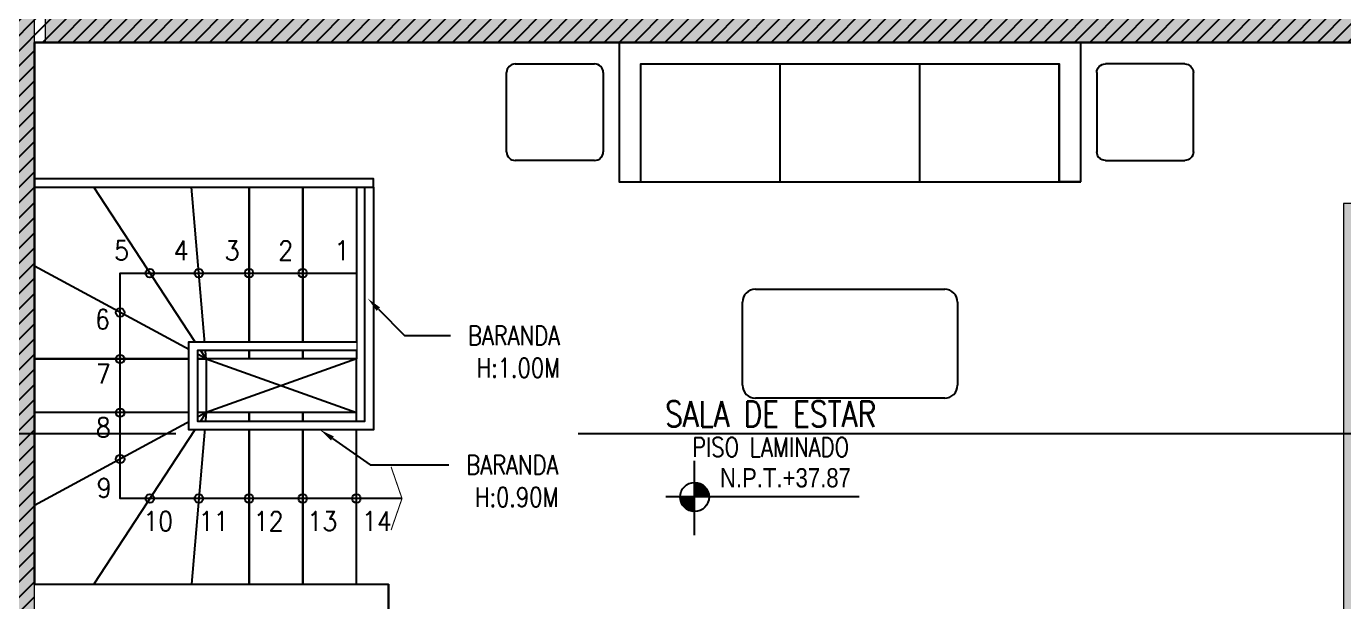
# Model space of a CAD drawing. Header units: millimetres. Extents: x 98 to 155, y -181 to 127.
# Drawn here: x 112.1 to 118.24, y -124.28 to -121.6 of the extents above; entities that cross this region are included whole.
import ezdxf
from ezdxf import colors
from ezdxf.entities.mleader import LeaderData, LeaderLine
from ezdxf.enums import TextEntityAlignment as Align
from ezdxf.math import Vec2, Vec3

# ---------------------------------------------------------------- set-up
doc = ezdxf.new("R2010")
doc.units = ezdxf.units.MM
doc.header["$LTSCALE"] = 15
doc.set_wipeout_variables(frame=1)
doc.linetypes.add('CENTER', pattern=[2, 1.25, -0.25, 0.25, -0.25])
doc.linetypes.add('HIDDEN2', pattern=[0.1875, 0.125, -0.0625])
doc.layers.get('0').update_dxf_attribs({"color": 250})
for name, color, linetype in [('A-BARANDAS', 250, 'Continuous'), ('A-CORTE', 250, 'CENTER'), ('A-LINEAS', 250, 'Continuous'), ('A-MOBILIARIO', 250, 'Continuous'), ('A-MURO BAJO', 250, 'Continuous'), ('A-NIVELES-NPT', 252, 'Continuous'), ('A-NUMERACIONDEP', 251, 'Continuous'), ('A-PROYECCIONES INT.', 250, 'HIDDEN2'), ('A-TEXTO-ACABADO PISO', 250, 'Continuous'), ('A_30_Equipamiento', 250, 'Continuous'), ('A_50_TextoAmbiente', 252, 'Continuous'), ('A_50_TextoIndicaciones', 250, 'Continuous'), ('A_60_HatchEstructuras', 250, 'Continuous'), ('MURO CF 60', 250, 'Continuous')]:
    doc.layers.add(name, color=color, linetype=linetype)
doc.layers.add('A-MUROS', color=252, linetype='Continuous', lineweight=30)
doc.layers.add('A_20_Estructuras', color=250, linetype='Continuous', lineweight=18)
doc.styles.add('R80', font='ARIALN.TTF', dxfattribs={"height": 2.03})
doc.styles.add('ROMANS', font='romans.shx', dxfattribs={"width": 0.8})
doc.styles.add('TXT_COTAS', font='romans.shx', dxfattribs={"width": 0.8})
pattern_1 = [(45, (128.67208, -47.197194), (-0.03535534, 0.03535534), [])]

# ---------------------------------------------------------------- blocks, each defined once
blk = doc.blocks.new('EF-AZ')
at = {"layer": 'A_60_HatchEstructuras'}
h = blk.add_hatch(color=256, dxfattribs=at)
h.dxf.hatch_style = 1
h.paths.add_polyline_path([(3.35, 1.05), (1.75, 1.05), (1.75, 0.85), (3.35, 0.85)])
h.paths.add_polyline_path([(7.35, -2.55), (0.15, -2.55), (0.15, -0.15), (1.9, -0.15), (1.9, 0), (0, 0), (0, -5.25), (1.9, -5.25), (1.9, -5.1), (0.15, -5.1), (0.15, -2.7), (7.35, -2.7)])
h.paths.add_polyline_path([(3.35, -6.1), (1.75, -6.1), (1.75, -6.3), (3.35, -6.3)])
h.paths.add_polyline_path([(7.55, 1.0001), (7.4, 1.0001), (7.4, -1), (5.75, -1), (5.75, -1.6491), (5.9001, -1.6491), (5.9001, -1.15), (7.4, -1.15), (7.4, -4.1), (5.9001, -4.1), (5.9001, -3.6009), (5.75, -3.6009), (5.75, -4.25), (7.4, -4.25), (7.4, -6.2501), (7.55, -6.2501)])
h.paths.add_polyline_path([(16.35, -1.15), (13.85, -1.15), (13.85, 1.0001), (13.65, 1.0001), (13.65, -1.8), (13.85, -1.8), (13.85, -1.3), (16.25, -1.3), (16.25, -2.55), (7.6, -2.55), (7.6, -2.7), (16.25, -2.7), (16.25, -3.95), (13.85, -3.95), (13.85, -3.45), (13.65, -3.45), (13.65, -6.2501), (13.85, -6.2501), (13.85, -4.1), (16.35, -4.1)])
at = {"layer": 'A_20_Estructuras'}
for points in [[(7.55, 1.0001), (7.4, 1.0001), (7.4, -1), (5.75, -1), (5.75, -1.6491), (5.9001, -1.6491), (5.9001, -1.15), (7.4, -1.15), (7.4, -4.1), (5.9001, -4.1), (5.9001, -3.6009), (5.75, -3.6009), (5.75, -4.25), (7.4, -4.25), (7.4, -6.2501), (7.55, -6.2501)], [(16.35, -1.15), (13.85, -1.15), (13.85, 1.0001), (13.65, 1.0001), (13.65, -1.8), (13.85, -1.8), (13.85, -1.3), (16.25, -1.3), (16.25, -2.55), (7.6, -2.55), (7.6, -2.7), (16.25, -2.7), (16.25, -3.95), (13.85, -3.95), (13.85, -3.45), (13.65, -3.45), (13.65, -6.2501), (13.85, -6.2501), (13.85, -4.1), (16.35, -4.1)]]:
    blk.add_lwpolyline(points, close=True, dxfattribs=at)
blk = doc.blocks.new('_Dot')
at = {"color": 0, "linetype": 'ByBlock', "lineweight": -2}
blk.add_line((-0.5, 0), (-1, 0), dxfattribs=at)
at = {"color": 0, "linetype": 'ByBlock', "const_width": 0.5}
blk.add_lwpolyline([(-0.25, 0, 1), (0.25, 0, 1)], format="xyb", close=True, dxfattribs=at)
blk = doc.blocks.new('SIM NIVEL PLANTA')
at = {"linetype": 'Continuous'}
h = blk.add_hatch(dxfattribs=at)
h.set_pattern_fill('_USER', color=256, scale=0.089997, angle=45, style=0, pattern_type=0)
h.set_pattern_definition([(45, (31854.49523, 23864.84028), (-0.06363728001, 0.06363728001), [])])
h.paths.add_polyline_path([(-17.33, 0), (-15.98, 0, 0.409209), (-17.33, 1.33)])
h.paths.add_polyline_path([(-18.68, 0, 0.004279), (-18.68, -0.02, 0.414214), (-17.33, -1.37), (-17.33, 0)])
for p, q in [((-17.33, -3.58), (-17.33, 3.34)), ((-2, 0), (-20, 0))]:
    blk.add_line(p, q)
blk.add_circle((-17.33, -0.02), 1.35, dxfattribs=at)
at = {"style": 'R80'}
blk.add_attdef('N.P.T.+0.00', text='', height=1.8, dxfattribs=at).set_placement((-8.87, 1.77), align=Align.MIDDLE_CENTER)
blk = doc.blocks.new('Cortes-Elev.')
at = {"layer": 'A-CORTE', "linetype": 'CENTER', "ltscale": 0.5}
blk.add_lwpolyline([(-1.966, 27.2284), (51.8601, 27.2284)], dxfattribs=at)
blk = doc.blocks.new('ESC2')
at = {"layer": 'A-LINEAS', "const_width": 0.005}
blk.add_lwpolyline([(-1.6618, 1.5974), (-1.7127, 1.45), (-1.6618, 1.3026)], dxfattribs=at)
at = {"layer": 'A-LINEAS', "linetype": 'Continuous'}
for centre in [(-1.5, 1.45), (-1.25, 1.45), (-1, 1.45), (-0.7663, 1.45), (-0.5381, 1.45), (-0.4, 1.2662), (-0.4, 1.05), (-0.4001, 0.8), (-0.4, 0.5839), (-0.5381, 0.4)]:
    blk.add_circle(centre, 0.02, dxfattribs=at)
at = {"layer": 'A-MURO BAJO'}
for p, q in [((-1, 1.85), (-1, 1.05)), ((0, 1.85), (-1, 1.85)), ((0, 0.8), (0, 1.85)), ((-1, 1.05), (0, 1.05))]:
    blk.add_line(p, q, dxfattribs=at)
for points in [[(-1.5, 1.05), (-1.25, 1.05), (-1.25, 1.85), (-1.5, 1.85)], [(-1.25, 1.05), (-1, 1.05), (-1, 1.85), (-1.25, 1.85)], [(-1.5, 0.8), (-1.25, 0.8), (-1.25, 0), (-1.5, 0)], [(-1.25, 0.8), (-1, 0.8), (-1, 0), (-1.25, 0)], [(-1, 0.8), (0, 0.8), (0, 0), (-1, 0)]]:
    blk.add_lwpolyline(points, close=True, dxfattribs=at)
for points in [[(-0.8, 1.05), (-0.7326, 1.85)], [(-0.8, 1.05), (-0.2763, 1.85)], [(-0.8, 1.05), (0, 1.4825)], [(-0.0003, 0.8), (-0.8, 0.8), (-0.8, 1.05)], [(-0.8, 0.8), (-0.7326, 0)], [(-0.8, 0.8), (-0.2763, 0)], [(-0.8, 0.8), (0, 0.3675)]]:
    blk.add_lwpolyline(points, dxfattribs=at)
blk.add_wipeout([(-1.54, 0), (-1.58, 0), (-1.58, 1.13), (-0.72, 1.13), (-0.72, 0.72), (-1.5, 0.72), (-1.5, 0.76), (-0.76, 0.76), (-0.76, 1.09), (-1.54, 1.09), (-1.54, 0.9061)]).dxf.layer = 'A_30_Equipamiento'
at = {"layer": 'A-LINEAS', "linetype": 'Continuous'}
blk.add_lwpolyline([(-1.7127, 1.45), (-0.4, 1.45), (-0.4, 0.4), (-1.5, 0.4)], dxfattribs=at)
for centre in [(-1.25, 0.4), (-1, 0.4), (-0.7663, 0.4)]:
    blk.add_circle(centre, 0.02, dxfattribs=at)
at = {"layer": 'A-MURO BAJO'}
blk.add_line((-1.5, 1.05), (-1.5, 0.8), dxfattribs=at)
at = {"layer": 'A-PROYECCIONES INT.'}
blk.add_line((-1.5, 0.8), (-0.8, 1.05), dxfattribs=at)
blk.add_lwpolyline([(-0.8, 0.8), (-1.5, 1.05)], dxfattribs=at)
at = {"layer": 'A_30_Equipamiento'}
for points in [[(-1.58, 0), (-1.58, 1.13), (-0.72, 1.13), (-0.72, 0.72), (-1.5, 0.72)], [(-1.5, 0.76), (-0.76, 0.76), (-0.76, 1.09), (-1.54, 1.09), (-1.54, 0)]]:
    blk.add_lwpolyline(points, dxfattribs=at)
blk = doc.blocks.new('MESITA FLAT 9')
for p, q in [((-0.185, 0), (0.185, 0)), ((-0.225, -0.41), (-0.225, -0.04)), ((0.225, -0.04), (0.225, -0.41)), ((0.185, -0.45), (-0.185, -0.45))]:
    blk.add_line(p, q)
for centre, start, end in [((-0.185, -0.04), 90, 180), ((0.185, -0.04), 360, 90), ((-0.1853, -0.41), 180, 270), ((0.185, -0.41), 270, 0)]:
    blk.add_arc(centre, 0.04, start, end)
blk = doc.blocks.new('MESA CENTRO')
for p, q in [((-0.1937, 0), (0.1937, 0)), ((-0.2537, -0.9421), (-0.2537, -0.06)), ((0.2537, -0.06), (0.2537, -0.9421)), ((0.1937, -1.0021), (-0.1937, -1.0021))]:
    blk.add_line(p, q)
for centre, start, end in [((-0.1937, -0.06), 90, 180), ((0.1937, -0.06), 0, 90), ((-0.1937, -0.9421), 180, 270), ((0.1937, -0.9421), 270, 0)]:
    blk.add_arc(centre, 0.06, start, end)
blk = doc.blocks.new('*U80')
blk.add_wipeout([(0, 0), (0, -0.04), (1.58, -0.04), (1.58, 0)])
blk.add_lwpolyline([(0, 0), (1.58, 0), (1.58, -0.04), (0, -0.04)], close=True)

msp = doc.modelspace()

# ---------------------------------------------------------------- hatches: boundary and pattern name
at = {"layer": 'MURO CF 60'}
h = msp.add_hatch(dxfattribs=at)
h.set_pattern_fill('_USER', color=256, scale=0.05, angle=45, pattern_type=0)
h.set_pattern_definition(pattern_1)
h.paths.add_polyline_path([(104.5921, -121.5219), (112.1433, -121.5219), (112.1433, -121.6719), (104.5921, -121.6719)])
h = msp.add_hatch(dxfattribs=at)
h.set_pattern_fill('_USER', color=256, scale=0.05, angle=45, pattern_type=0)
h.set_pattern_definition(pattern_1)
h.paths.add_polyline_path([(112.1433, -121.5219), (120.9421, -121.5219), (120.9421, -121.6719), (112.1433, -121.6719)])

# ---------------------------------------------------------------- linework, layer by layer
at = {"layer": 'A-MOBILIARIO'}
for p, q in [((115.6171, -122.3219), (115.6171, -121.7719)), ((116.2671, -122.3219), (116.2671, -121.7719)), ((116.9171, -122.3219), (116.9171, -121.7719)), ((114.9671, -122.3219), (116.9171, -122.3219)), ((117.0171, -122.3219), (116.9171, -122.3219))]:
    msp.add_line(p, q, dxfattribs=at)
msp.add_lwpolyline([(117.0171, -122.3219), (117.0171, -121.6719), (114.8671, -121.6719), (114.8671, -122.3219), (114.9671, -122.3219), (114.9671, -121.7719), (116.9171, -121.7719), (116.9171, -122.3219)], close=True, dxfattribs=at)
at = {"layer": 'A-MUROS'}
for p, q in [((112.1421, -122.1969), (112.1421, -121.6719)), ((112.1421, -121.6719), (120.8421, -121.6719))]:
    msp.add_line(p, q, dxfattribs=at)

# ---------------------------------------------------------------- block references
msp.add_blockref('EF-AZ', (104.5921, -118.9722))
at = {"layer": 'A-MOBILIARIO'}
for name, p, rotation in [('MESITA FLAT 9', (114.5671, -122.2219), 179.9999175160668), ('MESA CENTRO', (116.4432, -123.0756), 269.9999774208881)]:
    msp.add_blockref(name, p, dxfattribs=dict(at, rotation=rotation))
at = {"layer": 'A-MOBILIARIO', "xscale": -1, "rotation": 180.0000824839333}
msp.add_blockref('MESITA FLAT 9', (117.3171, -122.2219), dxfattribs=at)
at = {"layer": 'A-NIVELES-NPT', "xscale": 0.05, "yscale": 0.05, "zscale": 0.05}
msp.add_blockref('SIM NIVEL PLANTA', (116.0847, -123.789), dxfattribs=at).add_auto_attribs({'N.P.T.+0.00': 'N.P.T.+37.87'})

# ---------------------------------------------------------------- texts
at = {"layer": 'A-TEXTO-ACABADO PISO', "insert": (115.5719, -123.5128), "char_height": 0.09, "attachment_point": 2, "style": 'ROMANS'}
msp.add_mtext_dynamic_manual_height_columns('PISO LAMINADO', width=1.20225, gutter_width=12.5, heights=[0], dxfattribs=at)
at = {"layer": 'A_50_TextoAmbiente', "style": 'ROMANS', "width": 0.8}
msp.add_text('SALA DE ESTAR', height=0.12, dxfattribs=at).set_placement((115.5719, -123.4628), align=Align.CENTER)

# ---------------------------------------------------------------- leaders
at = {"layer": 'A-NUMERACIONDEP'}
ml = msp.add_multileader_mtext('Standard', dxfattribs=at)
ml.set_content('1304-Duplex P.2', color=256, style='R80')
ml.set_leader_properties(color=256)
ml.set_arrow_properties(name='DOT')
ml.build(insert=Vec2(0, 0))
ml.multileader.update_dxf_attribs({"leader_type": 0, "has_text_frame": 1, "text_left_attachment_type": 2, "text_right_attachment_type": 2, "dogleg_length": 0.36, "arrow_head_size": 0.06, "scale": 0.06})
ctx = ml.context
ctx.base_point, ctx.scale, ctx.char_height, ctx.arrow_head_size, ctx.landing_gap_size, ctx.plane_origin = Vec3(114.8338, -124.531), 0.06, 0.18, 0.06, 0.06, Vec3(116.597, -124.5353)
ctx.left_attachment, ctx.right_attachment, ctx.text_align_type = 2, 2, 1
notes = []
notes.append((ctx, [(0, (1, 1, 0), (114.7422, -124.531), (1, 0), 0.0917, [(0, [(114.4556, -124.182)], 0, [])])]))
ctx.mtext.insert, ctx.mtext.rotation, ctx.mtext.width, ctx.mtext.alignment, ctx.mtext.flow_direction = Vec3(115.6453, -124.4156), 6.283185, 1.601379, 2, 5
for ctx, leaders in notes:
    for number, flags, end, landing, length, lines in leaders:
        leader = LeaderData()
        leader.index, (leader.has_last_leader_line, leader.has_dogleg_vector, leader.attachment_direction) = number, flags
        leader.last_leader_point, leader.dogleg_vector, leader.dogleg_length = Vec3(end), Vec3(landing), length
        for number, points, colour, breaks in lines:
            line = LeaderLine()
            line.index, line.vertices, line.color, line.breaks = number, Vec3.list(points), colors.encode_raw_color(colour), breaks
            leader.lines.append(line)
        ctx.leaders.append(leader)

# ---------------------------------------------------------------- next in the draw order: block references
at = {"rotation": 180}
msp.add_blockref('ESC2', (112.1421, -122.3469), dxfattribs=at)

# ---------------------------------------------------------------- next in the draw order: linework, layer by layer
at = {"layer": 'A-MUROS'}
for p, q in [((112.1421, -124.197), (112.1421, -121.6719)), ((112.1421, -124.197), (113.7921, -124.1969)), ((113.7921, -124.1969), (113.7921, -125.072))]:
    msp.add_line(p, q, dxfattribs=at)

# ---------------------------------------------------------------- next in the draw order: texts
at = {"layer": 'A_50_TextoIndicaciones', "style": 'ROMANS', "width": 0.9}
for s, p in [('5', (112.5136, -122.6865)), ('4', (112.791, -122.6865)), ('3', (113.0286, -122.6865)), ('2', (113.2786, -122.6865)), ('1', (113.5402, -122.6865)), ('6', (112.4247, -123.007)), ('7', (112.4286, -123.2611)), ('8', (112.4286, -123.5109))]:
    msp.add_text(s, height=0.09, dxfattribs=at).set_placement(p)
msp.add_text('9', height=0.09, rotation=360, dxfattribs=at).set_placement((112.4324, -123.7923))
for s, p in [('10', (112.7881, -123.9476)), ('11', (113.0463, -123.9476)), ('12', (113.3031, -123.9476)), ('13', (113.5531, -123.9476)), ('14', (113.807, -123.9476))]:
    msp.add_text(s, height=0.09, rotation=360, dxfattribs=at).set_placement(p, align=Align.RIGHT)

# ---------------------------------------------------------------- next in the draw order: leaders
at = {"layer": 'A_50_TextoIndicaciones'}
ml = msp.add_multileader_mtext('Standard', dxfattribs=at)
ml.set_content('\\pxsm1;BARANDA \\P\\pt16;H:1.00M', color=256, style='TXT_COTAS')
ml.set_leader_properties(color=256)
ml.build(insert=Vec2(0, 0))
ml.multileader.update_dxf_attribs({"dogleg_length": 0.05, "arrow_head_size": 0.07})
ctx = ml.context
ctx.base_point, ctx.char_height, ctx.arrow_head_size, ctx.landing_gap_size, ctx.plane_origin, ctx.plane_x_axis, ctx.plane_y_axis = Vec3(114.0813, -123.0378), 0.09, 0.07, 0.05, Vec3(115.0654, -122.597), Vec3(1, -0.000005), Vec3(0.000005, 1)
ctx.text_align_type = 2
notes = []
notes.append((ctx, [(1, (1, 1, 0), (113.8664, -123.0378), (1, -0.000005), 0.2149, [(0, [(113.6956, -122.8654)], 0, [])])]))
ctx.mtext.insert, ctx.mtext.text_direction, ctx.mtext.rotation, ctx.mtext.width, ctx.mtext.defined_height, ctx.mtext.alignment, ctx.mtext.flow_direction = Vec3(114.5907, -122.9928), Vec3(1, -0.000005), 6.283181, 1.149951, 0.8046, 3, 5
ml = msp.add_multileader_mtext('Standard', dxfattribs=at)
ml.set_content('\\pxsm1;BARANDA \\P\\pt16;H:0.90M', color=256, style='TXT_COTAS')
ml.set_leader_properties(color=256)
ml.build(insert=Vec2(0, 0))
ml.multileader.update_dxf_attribs({"dogleg_length": 0.05, "arrow_head_size": 0.07})
ctx = ml.context
ctx.base_point, ctx.char_height, ctx.arrow_head_size, ctx.landing_gap_size, ctx.plane_origin, ctx.plane_x_axis, ctx.plane_y_axis = Vec3(114.0736, -123.6402), 0.09, 0.07, 0.05, Vec3(115.2768, -123.5882), Vec3(1, -0.000005), Vec3(0.000005, 1)
ctx.text_align_type = 2
notes.append((ctx, [(1, (1, 1, 0), (113.707, -123.6402), (1, -0.000005), 0.3666, [(0, [(113.4733, -123.4771)], 0, [])])]))
ctx.mtext.insert, ctx.mtext.text_direction, ctx.mtext.rotation, ctx.mtext.width, ctx.mtext.defined_height, ctx.mtext.alignment, ctx.mtext.flow_direction = Vec3(114.5831, -123.5952), Vec3(1, -0.000005), 6.283181, 1.149951, 0.8046, 3, 5
for ctx, leaders in notes:
    for number, flags, end, landing, length, lines in leaders:
        leader = LeaderData()
        leader.index, (leader.has_last_leader_line, leader.has_dogleg_vector, leader.attachment_direction) = number, flags
        leader.last_leader_point, leader.dogleg_vector, leader.dogleg_length = Vec3(end), Vec3(landing), length
        for number, points, colour, breaks in lines:
            line = LeaderLine()
            line.index, line.vertices, line.color, line.breaks = number, Vec3.list(points), colors.encode_raw_color(colour), breaks
            leader.lines.append(line)
        ctx.leaders.append(leader)

# ---------------------------------------------------------------- next in the draw order: block references
at = {"layer": 'A-BARANDAS', "xscale": -1, "rotation": 180}
msp.add_blockref('*U80', (112.1421, -122.3469), dxfattribs=at)

# ---------------------------------------------------------------- next in the draw order: hatches: boundary and pattern name
at = {"layer": 'MURO CF 60'}
h = msp.add_hatch(dxfattribs=at)
h.set_pattern_fill('_USER', color=256, scale=0.05, angle=45, pattern_type=0)
h.set_pattern_definition(pattern_1)
h.paths.add_polyline_path([(111.9921, -121.6719), (112.1421, -121.6719), (112.142, -127.9969), (111.992, -127.9969)])

# ---------------------------------------------------------------- next in the draw order: block references
at = {"layer": 'A-CORTE'}
msp.add_blockref('Cortes-Elev.', (101.6421, -150.7219), dxfattribs=at)

doc.saveas('drawing.dxf')
